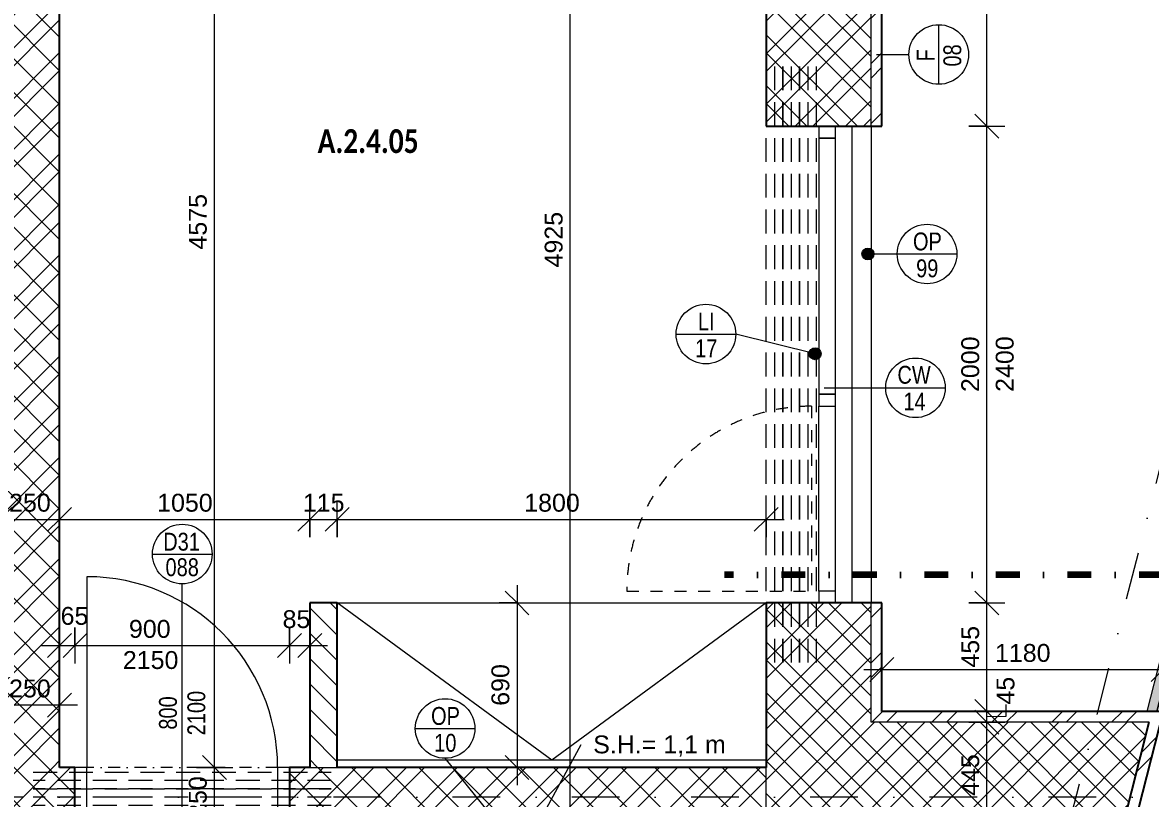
# Model space of a CAD drawing. Header units: millimetres. Extents: x -2533 to 40625, y -3604 to 14792.
# Drawn here: x 18940 to 23672, y 6845 to 10099 of the extents above; entities that cross this region are included whole.
import ezdxf

# ---------------------------------------------------------------- set-up
doc = ezdxf.new("R2010")
doc.units = ezdxf.units.MM
for name, pattern in [('HA_Dash_2mm-S1mm', [100, 50, -50]), ('HA_Dash_3mm-S1mm', [150, 100, -50]), ('HA_DashDot_10mm-S3mm', [500, 200, -150, 0, -150]), ('HA_DashDot_2_2mm-S0_6mm', [110, 50, -30, 0, -30]), ('HA_DashDot_6mm-S2mm', [300, 100, -100, 0, -100])]:
    doc.linetypes.add(name, pattern=pattern)
for name, color, linetype, lineweight in [('A-____-____-DIMS', 9, 'Continuous', 5), ('A-____-____-DIMS-50', 9, 'Continuous', 5), ('A-AREA-____-IDEN', 9, 'Continuous', 9), ('A-DOOR-____-IDEN', 9, 'Continuous', 9), ('A-DOOR-____-MCUT', 9, 'HA_DashDot_2_2mm-S0_6mm', 9), ('A-DOOR-____-OTLN', 9, 'Continuous', 9), ('A-DOOR-FRAM-MCUT', 9, 'Continuous', 9), ('A-FLOR-____-OTLN', 9, 'Continuous', 9), ('A-FLOR-HRAL-OTLN', 9, 'Continuous', 9), ('A-GENM-____-HDLN', 9, 'HA_Dash_3mm-S1mm', 9), ('A-GENM-____-IDEN', 9, 'Continuous', 9), ('A-GENM-____-OTLN', 9, 'Continuous', 9), ('A-GLAZ-CURT-MCUT', 9, 'Continuous', 5), ('A-GLAZ-CURT-OTLN', 9, 'Continuous', 5), ('A-GLAZ-CWMG-MCUT', 9, 'Continuous', 5), ('A-GLAZ-CWMG-OTLN', 9, 'Continuous', 5), ('A-WALL-____-IDEN', 9, 'Continuous', 9), ('A-WALL-____-MCUT', 9, 'Continuous', 9), ('A-WALL-____-PATT', 9, 'Continuous', 25), ('G-____-____-SYMB', 9, 'Continuous', 5), ('G-____-____-TEXT', 9, 'Continuous', 5), ('I-FURN-____-OTLN', 9, 'Continuous', 9), ('I-WALL-____-MCUT', 9, 'Continuous', 25), ('S-GRID-____-OTLN', 9, 'Continuous', 5)]:
    doc.layers.add(name, color=color, linetype=linetype, lineweight=lineweight)
doc.styles.add('Arial_1', font='arial.ttf', dxfattribs={"height": 75})
doc.styles.add('Arial_2', font='arial.ttf', dxfattribs={"width": 0.8, "height": 75})
doc.styles.add('Calibri_B', font='calibrib.ttf', dxfattribs={"width": 0.8, "height": 100})
doc.dimstyles.new('Inner_Dimensions', dxfattribs={"dimscale": 304.8, "dimtxt": 76.519455, "dimasz": 0.328084, "dimexe": 0.246063, "dimexo": 0.0625, "dimgap": 0.032808, "dimtad": 1, "dimdec": 0, "dimzin": 0, "dimdsep": 46, "dimtxsty": 'Arial_1', "dimblk1": 'OBLIQUE', "dimblk2": 'OBLIQUE', "dimsah": 1, "dimcen": 0.09, "dimdle": 0.246063, "dimazin": 0, "dimtfac": 1, "dimtdec": 4, "dimtix": 1, "dimtmove": 2, "dimatfit": 3, "dimfxl": 0.246063, "dimfxlon": 1, "dimtvp": 1, "dimtolj": 1, "dimtzin": 0, "dimlwd": 9, "dimlwe": 9, "dimarcsym": 2})
doc.dimstyles.new('Inner_Dimensions_1', dxfattribs={"dimscale": 304.8, "dimtxt": 76.519455, "dimasz": 0.328084, "dimexe": 0.246063, "dimexo": 0.0625, "dimgap": 0.032808, "dimtad": 1, "dimdec": 0, "dimzin": 0, "dimdsep": 46, "dimtxsty": 'Arial_1', "dimblk1": 'OBLIQUE', "dimblk2": 'OBLIQUE', "dimsah": 1, "dimcen": 0.09, "dimdle": 0.246063, "dimazin": 0, "dimtfac": 1, "dimtdec": 4, "dimtix": 1, "dimtmove": 0, "dimatfit": 3, "dimfxl": 0.246063, "dimfxlon": 1, "dimtvp": 1, "dimtolj": 1, "dimtzin": 0, "dimlwd": 9, "dimlwe": 9, "dimarcsym": 2})
doc.dimstyles.new('Inner_Dimensions_2', dxfattribs={"dimscale": 304.8, "dimtxt": 76.519455, "dimasz": 0.328084, "dimexe": 0.246063, "dimexo": 0.0625, "dimgap": 0.032808, "dimtad": 1, "dimdec": 0, "dimzin": 0, "dimdsep": 46, "dimtxsty": 'Arial_1', "dimblk1": 'OBLIQUE', "dimblk2": 'OBLIQUE', "dimsah": 1, "dimcen": 0.09, "dimdle": 0.246063, "dimazin": 0, "dimtfac": 1, "dimtdec": 4, "dimtix": 1, "dimtmove": 1, "dimatfit": 3, "dimfxl": 0.246063, "dimfxlon": 1, "dimtvp": 1, "dimtolj": 1, "dimtzin": 0, "dimlwd": 9, "dimlwe": 9, "dimarcsym": 2})
pattern_1 = [(45, (0, 0), (-106.066, 106.066), []), (45, (75, 0), (-106.066, 106.066), []), (315, (0, 0), (106.066, 106.066), []), (315, (75, 0), (106.066, 106.066), [])]
pattern_2 = [(45, (0, 0), (-106.066, 106.066), []), (45, (75, 0), (-106.066, 106.066), []), (315, (0, 0), (70.71068, 70.71068), [])]
pattern_3 = [(45, (0, 0), (-125.7236, 125.7236), []), (45, (0, 190.5), (-125.7236, 125.7236), [])]

# ---------------------------------------------------------------- blocks, each defined once
blk = doc.blocks.new('HA_DR_Single_Swing_Solid - In_BJ_800x2100-2215794-DSP_2NP-A')
at = {"layer": 'A-DOOR-____-MCUT'}
for p, q in [((-400, 125), (400, 125)), ((-400, -125), (400, -125))]:
    blk.add_line(p, q, dxfattribs=at)
at = {"layer": 'A-DOOR-____-OTLN', "lineweight": 5}
blk.add_line((400, -925), (400, -125), dxfattribs=at)
blk.add_arc((400, -125), 800, 180, 270, dxfattribs=at)
at = {"layer": 'A-DOOR-FRAM-MCUT'}
for p, q in [((-400, 125), (-450, 125)), ((-400, -125), (-400, 125)), ((450, 125), (400, 125)), ((400, 125), (400, -125)), ((-450, -125), (-400, -125)), ((400, -125), (450, -125))]:
    blk.add_line(p, q, dxfattribs=at)
blk = doc.blocks.new('Top Rail Type - Top Rail_Internal_-1473574-DSP_2NP-A')
at = {"layer": 'A-FLOR-HRAL-OTLN'}
for points in [[(22545, 11970), (24872, 11970), (24923.5, 12010), (22545, 12010), (22545, 11990)], [(23699.1, 7210), (24923.5, 12010), (24872, 11970), (23657.8, 7210), (23678.5, 7210)]]:
    blk.add_hatch(color=256, dxfattribs=at).paths.add_polyline_path(points)
for p, q in [((22545, 12010), (24923.5, 12010)), ((24923.5, 12010), (23699.1, 7210)), ((24872, 11970), (22545, 11970)), ((23657.8, 7210), (24872, 11970))]:
    blk.add_line(p, q, dxfattribs=at)
blk = doc.blocks.new('Top Rail Type - Top Rail_Internal_-V7-DSP_2NP-A')
at = {"layer": 'A-FLOR-HRAL-OTLN'}
for p, q in [((24923.5, 12010), (22545, 12010)), ((23699.1, 7210), (24923.5, 12010)), ((24872, 11970), (22545, 11970)), ((23657.8, 7210), (24872, 11970))]:
    blk.add_line(p, q, dxfattribs=at)
blk = doc.blocks.new('NAB_Šatní_skříň_ADNS - 660x2000xšířka-1903893-DSP_2NP-A')
at = {"layer": 'I-FURN-____-OTLN'}
for p, q in [((0, -660), (900, 0)), ((0, 0), (1800, 0)), ((900, 0), (1800, -660)), ((1800, -660), (0, -660))]:
    blk.add_line(p, q, dxfattribs=at)
blk = doc.blocks.new('Systémový panel - Sklo-1913333-DSP_2NP-A')
at = {"layer": 'A-GLAZ-CURT-MCUT'}
for p, q in [((537.5, 70), (-537.5, 70)), ((-537.5, 70), (-537.5, 0)), ((537.5, 0), (537.5, 70)), ((-537.5, 0), (537.5, 0))]:
    blk.add_line(p, q, dxfattribs=at)
blk = doc.blocks.new('Obdélníková příčel - 50x70mm EXT-1499828-DSP_2NP-A')
at = {"layer": 'A-GLAZ-CWMG-MCUT'}
for p, q in [((-50, 0), (0, 0)), ((-50, -70), (-50, 0)), ((0, 0), (0, -70)), ((0, -70), (-50, -70))]:
    blk.add_line(p, q, dxfattribs=at)
blk = doc.blocks.new('Obdélníková příčel - 50x70mm EXT-1499829-DSP_2NP-A')
at = {"layer": 'A-GLAZ-CWMG-MCUT'}
for p, q in [((0, 0), (-50, 0)), ((-50, 0), (-50, -70)), ((0, -70), (0, 0)), ((-50, -70), (0, -70))]:
    blk.add_line(p, q, dxfattribs=at)
blk = doc.blocks.new('ABMV_CW_Single_Swing_Generic - Ex_Glass_SKLOPNE-1550612-DSP_2NP-A')
at = {"layer": 'A-DOOR-____-OTLN', "linetype": 'HA_Dash_2mm-S1mm', "lineweight": 5}
for p in [(-387.5, -30), (387.5, -805)]:
    blk.add_line(p, (387.5, -30), dxfattribs=at)
blk.add_arc((387.5, -30), 775, 180, 270, dxfattribs=at)
blk = doc.blocks.new('Obdélníková příčel - 50x70mm EXT-1499825-DSP_2NP-A')
at = {"layer": 'A-GLAZ-CWMG-OTLN'}
for p, q in [((1980, 630), (2755, 630)), ((1980, 560), (2755, 560))]:
    blk.add_line(p, q, dxfattribs=at)
blk = doc.blocks.new('Obdélníková příčel - 50x70mm EXT-1499826-DSP_2NP-A')
at = {"layer": 'A-GLAZ-CWMG-MCUT'}
for p, q in [((-25, 0), (25, 0)), ((-25, -70), (-25, 0)), ((25, 0), (25, -70)), ((25, -70), (-25, -70))]:
    blk.add_line(p, q, dxfattribs=at)
blk = doc.blocks.new('TB_Porotherm KP7_1250mm - TB_Porotherm KP7_1250mm-1966492-DSP_2NP-A')
at = {"layer": 'A-GENM-____-HDLN'}
for p, q in [((-625, 35), (625, 35)), ((-625, 0), (625, 0)), ((625, -35), (-625, -35))]:
    blk.add_line(p, q, dxfattribs=at)
blk = doc.blocks.new('TB_Porotherm KP7_2500mm - TB_Porotherm KP7_2500mm-2000681-DSP_2NP-A')
at = {"layer": 'A-GENM-____-HDLN'}
for p, q in [((-1250, 35), (1250, 35)), ((-1250, 0), (1250, 0)), ((1250, -35), (-1250, -35))]:
    blk.add_line(p, q, dxfattribs=at)
blk = doc.blocks.new('DIMBLOCK12-DSP_2NP-A')
at = {"layer": 'A-____-____-DIMS-50', "lineweight": 9}
for p, q in [((18845, 7161.4), (18845, 7311.4)), ((19095, 7161.4), (19095, 7311.4)), ((18845, 7236.4), (18895, 7286.4)), ((19095, 7236.4), (19145, 7286.4)), ((18845, 7236.4), (18795, 7186.4)), ((19170, 7236.4), (18845, 7236.4)), ((18845, 7236.4), (18845, 7161.4)), ((19095, 7236.4), (19045, 7186.4)), ((19095, 7236.4), (19095, 7161.4))]:
    blk.add_line(p, q, dxfattribs=at)
at = {"layer": 'A-____-____-DIMS-50', "color": 0, "lineweight": 9, "insert": (18883.5, 7343.7), "char_height": 75, "width": 207.662, "attachment_point": 1, "line_spacing_factor": 0.941778, "style": 'Arial_1'}
blk.add_mtext('250', dxfattribs=at)
blk = doc.blocks.new('_Oblique')
at = {"color": 0, "linetype": 'ByBlock', "lineweight": -2}
blk.add_line((-0.5, -0.5), (0.5, 0.5), dxfattribs=at)
blk = doc.blocks.new('DIMBLOCK52-DSP_2NP-A')
at = {"layer": 'A-____-____-DIMS-50', "lineweight": 9}
for p, q in [((22985.6, 7165), (22935.6, 7215)), ((22910.6, 7165), (23060.6, 7165)), ((22985.6, 7165), (22910.6, 7165)), ((22985.6, 6645), (22985.6, 7165)), ((22985.6, 7165), (23035.6, 7115)), ((22985.6, 6720), (22935.6, 6770)), ((22910.6, 6720), (23060.6, 6720)), ((22985.6, 6720), (22910.6, 6720)), ((22985.6, 6720), (23035.6, 6670))]:
    blk.add_line(p, q, dxfattribs=at)
at = {"layer": 'A-____-____-DIMS-50', "color": 0, "lineweight": 9, "insert": (22878.2, 6856), "char_height": 75, "width": 207.662, "attachment_point": 1, "rotation": 90, "line_spacing_factor": 0.941778, "style": 'Arial_1'}
blk.add_mtext('445', dxfattribs=at)
blk = doc.blocks.new('DIMBLOCK53-DSP_2NP-A')
at = {"layer": 'A-____-____-DIMS-50', "lineweight": 9}
for p, q in [((22985.6, 7210), (22935.6, 7260)), ((22910.6, 7210), (23060.6, 7210)), ((22985.6, 7210), (22910.6, 7210)), ((22985.6, 7165), (22935.6, 7215)), ((22985.6, 7165), (22985.6, 7210)), ((22985.6, 7210), (23035.6, 7160)), ((23064.6, 7238.7), (23064.6, 7188.7)), ((22910.6, 7165), (23060.6, 7165)), ((22985.6, 7165), (22910.6, 7165)), ((23064.6, 7188.7), (22985.6, 7187.5)), ((22985.6, 7165), (23035.6, 7115))]:
    blk.add_line(p, q, dxfattribs=at)
at = {"layer": 'A-____-____-DIMS-50', "color": 0, "lineweight": 9, "insert": (23026.1, 7238.7), "char_height": 75, "width": 138.441, "attachment_point": 1, "rotation": 90, "line_spacing_factor": 0.941778, "style": 'Arial_1'}
blk.add_mtext('45', dxfattribs=at)
blk = doc.blocks.new('DIMBLOCK54-DSP_2NP-A')
at = {"layer": 'A-____-____-DIMS-50', "lineweight": 9}
for p, q in [((22985.6, 7665), (22935.6, 7715)), ((22910.6, 7665), (23060.6, 7665)), ((22985.6, 7665), (22910.6, 7665)), ((22985.6, 7210), (22985.6, 7665)), ((22985.6, 7665), (23035.6, 7615)), ((22985.6, 7210), (22935.6, 7260)), ((22910.6, 7210), (23060.6, 7210)), ((22985.6, 7210), (22910.6, 7210)), ((22985.6, 7210), (23035.6, 7160))]:
    blk.add_line(p, q, dxfattribs=at)
at = {"layer": 'A-____-____-DIMS-50', "color": 0, "lineweight": 9, "insert": (22878.2, 7393.7), "char_height": 75, "width": 207.662, "attachment_point": 1, "rotation": 90, "line_spacing_factor": 0.941778, "style": 'Arial_1'}
blk.add_mtext('455', dxfattribs=at)
blk = doc.blocks.new('DIMBLOCK55-DSP_2NP-A')
at = {"layer": 'A-____-____-DIMS-50', "lineweight": 9}
for p, q in [((22985.6, 9665), (22935.6, 9715)), ((22910.6, 9665), (23060.6, 9665)), ((22985.6, 9665), (22910.6, 9665)), ((22985.6, 7665), (22985.6, 9665)), ((22985.6, 9665), (23035.6, 9615)), ((22985.6, 7665), (22935.6, 7715)), ((22910.6, 7665), (23060.6, 7665)), ((22985.6, 7665), (22910.6, 7665)), ((22985.6, 7665), (23035.6, 7615))]:
    blk.add_line(p, q, dxfattribs=at)
at = {"layer": 'A-____-____-DIMS-50', "color": 0, "lineweight": 9, "insert": (22878.2, 8549.6), "char_height": 75, "width": 276.883, "attachment_point": 1, "rotation": 90, "line_spacing_factor": 0.941778, "style": 'Arial_1'}
blk.add_mtext('2000', dxfattribs=at)
blk = doc.blocks.new('DIMBLOCK56-DSP_2NP-A')
at = {"layer": 'A-____-____-DIMS-50', "lineweight": 9}
for p, q in [((22985.6, 12035), (22935.6, 12085)), ((22985.6, 9665), (22985.6, 12110)), ((22910.6, 12035), (23060.6, 12035)), ((22985.6, 12035), (22910.6, 12035)), ((22985.6, 12035), (23035.6, 11985)), ((22985.6, 9665), (22935.6, 9715)), ((22910.6, 9665), (23060.6, 9665)), ((22985.6, 9665), (22910.6, 9665)), ((22985.6, 9665), (23035.6, 9615))]:
    blk.add_line(p, q, dxfattribs=at)
at = {"layer": 'A-____-____-DIMS-50', "color": 0, "lineweight": 9, "insert": (22878.2, 10734.6), "char_height": 75, "width": 276.883, "attachment_point": 1, "rotation": 90, "line_spacing_factor": 0.941778, "style": 'Arial_1'}
blk.add_mtext('2370', dxfattribs=at)
blk = doc.blocks.new('DIMBLOCK80-DSP_2NP-A')
at = {"layer": 'A-____-____-DIMS-50', "lineweight": 9}
for p, q in [((21014.4, 7665), (20964.4, 7715)), ((21014.4, 7740), (21014.4, 6900)), ((20939.4, 7665), (21089.4, 7665)), ((21014.4, 7665), (20939.4, 7665)), ((21014.4, 7665), (21064.4, 7615)), ((21014.4, 6975), (20964.4, 7025)), ((21089.4, 6975), (20939.4, 6975)), ((21014.4, 6975), (21064.4, 6925)), ((21014.4, 6975), (21089.4, 6975))]:
    blk.add_line(p, q, dxfattribs=at)
at = {"layer": 'A-____-____-DIMS-50', "color": 0, "lineweight": 9, "insert": (20907, 7233.5), "char_height": 75, "width": 207.662, "attachment_point": 1, "rotation": 90, "line_spacing_factor": 0.941778, "style": 'Arial_1'}
blk.add_mtext('690', dxfattribs=at)
blk = doc.blocks.new('HA_TAG_Door_TypeMark_wDimensions - Scale50_Left with Bouble-921048-DSP_2NP-A')
at = {"layer": 'A-DOOR-____-IDEN'}
for p, q in [((-2.5, 22), (2.5, 22)), ((0, -5), (0, 19.5))]:
    blk.add_line(p, q, dxfattribs=at)
blk.add_circle((0, 22), 2.5, dxfattribs=at)
blk = doc.blocks.new('DIMBLOCK120-DSP_2NP-A')
at = {"layer": 'A-____-____-DIMS-50', "lineweight": 9}
for p, q in [((18845, 8090.4), (18845, 7940.4)), ((18845, 8015.4), (18845, 8090.4)), ((18845, 8015.4), (18895, 8065.4)), ((19095, 8090.4), (19095, 7940.4)), ((19095, 8015.4), (19095, 8090.4)), ((19095, 8015.4), (19145, 8065.4)), ((18845, 8015.4), (18795, 7965.4)), ((18845, 8015.4), (19095, 8015.4)), ((19095, 8015.4), (19045, 7965.4))]:
    blk.add_line(p, q, dxfattribs=at)
at = {"layer": 'A-____-____-DIMS-50', "color": 0, "lineweight": 9, "insert": (18883.5, 8122.8), "char_height": 75, "width": 207.662, "attachment_point": 1, "line_spacing_factor": 0.941778, "style": 'Arial_1'}
blk.add_mtext('250', dxfattribs=at)
blk = doc.blocks.new('DIMBLOCK121-DSP_2NP-A')
at = {"layer": 'A-____-____-DIMS-50', "lineweight": 9}
for p, q in [((19095, 8090.4), (19095, 7940.4)), ((19095, 8015.4), (19095, 8090.4)), ((19095, 8015.4), (19145, 8065.4)), ((20145, 7940.4), (20145, 8090.4)), ((20145, 8015.4), (20195, 8065.4)), ((19095, 8015.4), (19045, 7965.4)), ((19095, 8015.4), (20145, 8015.4)), ((20145, 8015.4), (20095, 7965.4)), ((20145, 8015.4), (20145, 7940.4))]:
    blk.add_line(p, q, dxfattribs=at)
at = {"layer": 'A-____-____-DIMS-50', "color": 0, "lineweight": 9, "insert": (19504.6, 8122.8), "char_height": 75, "width": 276.883, "attachment_point": 1, "line_spacing_factor": 0.941778, "style": 'Arial_1'}
blk.add_mtext('1050', dxfattribs=at)
blk = doc.blocks.new('DIMBLOCK122-DSP_2NP-A')
at = {"layer": 'A-____-____-DIMS-50', "lineweight": 9}
for p, q in [((20145, 7940.4), (20145, 8090.4)), ((20145, 8015.4), (20195, 8065.4)), ((20260, 7940.4), (20260, 8090.4)), ((20260, 8015.4), (20310, 8065.4)), ((20145, 8015.4), (20095, 7965.4)), ((20145, 8015.4), (20260, 8015.4)), ((20145, 8015.4), (20145, 7940.4)), ((20260, 8015.4), (20210, 7965.4)), ((20260, 8015.4), (20260, 7940.4))]:
    blk.add_line(p, q, dxfattribs=at)
at = {"layer": 'A-____-____-DIMS-50', "color": 0, "lineweight": 9, "insert": (20116, 8122.8), "char_height": 75, "width": 207.662, "attachment_point": 1, "line_spacing_factor": 0.941778, "style": 'Arial_1'}
blk.add_mtext('115', dxfattribs=at)
blk = doc.blocks.new('DIMBLOCK123-DSP_2NP-A')
at = {"layer": 'A-____-____-DIMS-50', "lineweight": 9}
for p, q in [((20260, 7940.4), (20260, 8090.4)), ((20260, 8015.4), (20310, 8065.4)), ((22060, 7940.4), (22060, 8090.4)), ((22060, 8015.4), (22110, 8065.4)), ((20260, 8015.4), (20210, 7965.4)), ((20260, 8015.4), (22135, 8015.4)), ((20260, 8015.4), (20260, 7940.4)), ((22060, 8015.4), (22010, 7965.4)), ((22060, 8015.4), (22060, 7940.4))]:
    blk.add_line(p, q, dxfattribs=at)
at = {"layer": 'A-____-____-DIMS-50', "color": 0, "lineweight": 9, "insert": (21044.6, 8122.8), "char_height": 75, "width": 276.883, "attachment_point": 1, "line_spacing_factor": 0.941778, "style": 'Arial_1'}
blk.add_mtext('1800', dxfattribs=at)
blk = doc.blocks.new('DIMBLOCK171-DSP_2NP-A')
at = {"layer": 'A-____-____-DIMS-50', "lineweight": 9}
for p, q in [((19745, 6975), (19695, 7025)), ((19670, 6975), (19820, 6975)), ((19745, 6975), (19670, 6975)), ((19745, 6725), (19745, 6975)), ((19745, 6975), (19795, 6925)), ((19745, 6725), (19695, 6775)), ((19670, 6725), (19820, 6725)), ((19745, 6725), (19670, 6725)), ((19745, 6725), (19795, 6675))]:
    blk.add_line(p, q, dxfattribs=at)
at = {"layer": 'A-____-____-DIMS-50', "color": 0, "lineweight": 9, "insert": (19637.6, 6763.5), "char_height": 75, "width": 207.662, "attachment_point": 1, "rotation": 90, "line_spacing_factor": 0.941778, "style": 'Arial_1'}
blk.add_mtext('250', dxfattribs=at)
blk = doc.blocks.new('DIMBLOCK172-DSP_2NP-A')
at = {"layer": 'A-____-____-DIMS-50', "lineweight": 9}
for p, q in [((19745, 11550), (19695, 11600)), ((19745, 6975), (19745, 11625)), ((19670, 11550), (19820, 11550)), ((19745, 11550), (19670, 11550)), ((19745, 11550), (19795, 11500)), ((19745, 6975), (19695, 7025)), ((19670, 6975), (19820, 6975)), ((19745, 6975), (19670, 6975)), ((19745, 6975), (19795, 6925))]:
    blk.add_line(p, q, dxfattribs=at)
at = {"layer": 'A-____-____-DIMS-50', "color": 0, "lineweight": 9, "insert": (19637.6, 9147.1), "char_height": 75, "width": 276.883, "attachment_point": 1, "rotation": 90, "line_spacing_factor": 0.941778, "style": 'Arial_1'}
blk.add_mtext('4575', dxfattribs=at)
blk = doc.blocks.new('HA_TAG_GM_Products - Generic-588599-DSP_2NP-A')
at = {"layer": 'A-GENM-____-IDEN'}
blk.add_line((-2.5, 0), (2.5, 0), dxfattribs=at)
blk.add_circle((0, 0), 2.5, dxfattribs=at)
blk = doc.blocks.new('HA_TAG_cWA - Default-922888-DSP_2NP-A')
at = {"layer": 'A-WALL-____-IDEN'}
blk.add_line((-2.5, 0), (2.5, 0), dxfattribs=at)
blk.add_circle((0, 0), 2.5, dxfattribs=at)
blk = doc.blocks.new('DIMBLOCK184-DSP_2NP-A')
at = {"layer": 'A-____-____-DIMS-50', "lineweight": 9}
for p, q in [((22545, 7460.5), (22545, 7310.5)), ((22545, 7385.5), (22545, 7460.5)), ((22545, 7385.5), (22595, 7435.5)), ((23724.9, 7310.5), (23724.9, 7460.5)), ((23724.9, 7385.5), (23774.9, 7435.5)), ((22470, 7385.5), (23799.9, 7385.5)), ((22545, 7385.5), (22495, 7335.5)), ((23724.9, 7385.5), (23674.9, 7335.5)), ((23724.9, 7385.5), (23724.9, 7310.5))]:
    blk.add_line(p, q, dxfattribs=at)
at = {"layer": 'A-____-____-DIMS-50', "color": 0, "lineweight": 9, "insert": (23019.6, 7492.9), "char_height": 75, "width": 276.883, "attachment_point": 1, "line_spacing_factor": 0.941778, "style": 'Arial_1'}
blk.add_mtext('1180', dxfattribs=at)
blk = doc.blocks.new('DIMBLOCK194-DSP_2NP-A')
at = {"layer": 'A-____-____-DIMS-50', "lineweight": 9}
for p, q in [((22556.5, -656.9), (25729.3, 11883.5)), ((25710.9, 11810.8), (25674.7, 11871.5)), ((25638.2, 11829.2), (25783.6, 11792.4)), ((25710.9, 11810.8), (25638.2, 11829.2)), ((25710.9, 11810.8), (25747.1, 11750.1)), ((22502.2, -565.8), (22647.6, -602.6)), ((22574.9, -584.2), (22502.2, -565.8)), ((22574.9, -584.2), (22538.7, -523.5)), ((22574.9, -584.2), (22611.1, -644.9))]:
    blk.add_line(p, q, dxfattribs=at)
at = {"layer": 'A-____-____-DIMS-50', "color": 0, "lineweight": 9, "insert": (24003.4, 5499.8), "char_height": 75, "width": 346.103, "attachment_point": 1, "rotation": 75.8021, "line_spacing_factor": 0.941778, "style": 'Arial_1'}
blk.add_mtext('12786', dxfattribs=at)
blk = doc.blocks.new('DIMBLOCK218-DSP_2NP-A')
at = {"layer": 'A-____-____-DIMS-50', "lineweight": 9}
for p, q in [((19095, 7561.4), (19095, 7411.4)), ((19095, 7486.4), (19095, 7561.4)), ((19095, 7486.4), (19145, 7536.4)), ((19160, 7561.4), (19160, 7411.4)), ((19160, 7486.4), (19160, 7561.4)), ((19160, 7486.4), (19210, 7536.4)), ((19020, 7486.4), (19160, 7486.4)), ((19095, 7486.4), (19045, 7436.4)), ((19160, 7486.4), (19110, 7436.4))]:
    blk.add_line(p, q, dxfattribs=at)
at = {"layer": 'A-____-____-DIMS-50', "color": 0, "lineweight": 9, "insert": (19099.7, 7648.3), "char_height": 75, "width": 138.441, "attachment_point": 1, "line_spacing_factor": 0.941778, "style": 'Arial_1'}
blk.add_mtext('65', dxfattribs=at)
blk = doc.blocks.new('DIMBLOCK219-DSP_2NP-A')
at = {"layer": 'A-____-____-DIMS-50', "lineweight": 9}
for p, q in [((19160, 7561.4), (19160, 7411.4)), ((19160, 7486.4), (19160, 7561.4)), ((19160, 7486.4), (19210, 7536.4)), ((20060, 7561.4), (20060, 7411.4)), ((20060, 7486.4), (20060, 7561.4)), ((20060, 7486.4), (20110, 7536.4)), ((19160, 7486.4), (19110, 7436.4)), ((19160, 7486.4), (20060, 7486.4)), ((20060, 7486.4), (20010, 7436.4))]:
    blk.add_line(p, q, dxfattribs=at)
at = {"layer": 'A-____-____-DIMS-50', "color": 0, "lineweight": 9, "insert": (19386.3, 7593.7), "char_height": 75, "width": 207.662, "attachment_point": 1, "line_spacing_factor": 0.941778, "style": 'Arial_1'}
blk.add_mtext('900', dxfattribs=at)
blk = doc.blocks.new('DIMBLOCK220-DSP_2NP-A')
at = {"layer": 'A-____-____-DIMS-50', "lineweight": 9}
for p, q in [((20060, 7561.4), (20060, 7411.4)), ((20060, 7486.4), (20060, 7561.4)), ((20060, 7486.4), (20110, 7536.4)), ((20145, 7561.4), (20145, 7411.4)), ((20145, 7486.4), (20145, 7561.4)), ((20145, 7486.4), (20195, 7536.4)), ((20060, 7486.4), (20010, 7436.4)), ((20060, 7486.4), (20220, 7486.4)), ((20145, 7486.4), (20095, 7436.4))]:
    blk.add_line(p, q, dxfattribs=at)
at = {"layer": 'A-____-____-DIMS-50', "color": 0, "lineweight": 9, "insert": (20030.8, 7634.6), "char_height": 75, "width": 138.441, "attachment_point": 1, "line_spacing_factor": 0.941778, "style": 'Arial_1'}
blk.add_mtext('85', dxfattribs=at)
blk = doc.blocks.new('DIMBLOCK238-DSP_2NP-A')
at = {"layer": 'A-____-____-DIMS-50', "lineweight": 9}
for p, q in [((21237.8, 11650), (21187.8, 11700)), ((21237.8, 6650), (21237.8, 11725)), ((21312.8, 11650), (21162.8, 11650)), ((21237.8, 11650), (21287.8, 11600)), ((21237.8, 11650), (21312.8, 11650)), ((21237.8, 6725), (21187.8, 6775)), ((21162.8, 6725), (21312.8, 6725)), ((21237.8, 6725), (21162.8, 6725)), ((21237.8, 6725), (21287.8, 6675))]:
    blk.add_line(p, q, dxfattribs=at)
at = {"layer": 'A-____-____-DIMS-50', "color": 0, "lineweight": 9, "insert": (21130.5, 9072.1), "char_height": 75, "width": 276.883, "attachment_point": 1, "rotation": 90, "line_spacing_factor": 0.941778, "style": 'Arial_1'}
blk.add_mtext('4925', dxfattribs=at)

msp = doc.modelspace()

# ---------------------------------------------------------------- hatches: boundary and pattern name
at = {"layer": 'A-GENM-____-IDEN'}
h = msp.add_hatch(color=256, dxfattribs=at)
edge = h.paths.add_edge_path()
edge.add_arc((22486.5, 9128.6), 25, 0, 360)
h = msp.add_hatch(color=256, dxfattribs=at)
edge = h.paths.add_edge_path()
edge.add_arc((22264.7, 8710), 25, 0, 360)
at = {"layer": 'A-WALL-____-PATT', "lineweight": 5}
h = msp.add_hatch(dxfattribs=at)
h.set_pattern_fill('FP_5', color=256, style=0, pattern_type=2)
h.set_pattern_definition(pattern_3)
h.paths.add_polyline_path([(22500, 7165), (22545, 7210), (22545, 7665), (22500, 7665), (22500, 7480.6)])
h.paths.add_polyline_path([(22545, 9665), (22545, 12035), (22500, 11990), (22500, 9665)])
h = msp.add_hatch(dxfattribs=at)
h.set_pattern_fill('FP_3', color=256, style=0, pattern_type=2)
h.set_pattern_definition(pattern_2)
h.paths.add_polyline_path([(19095, 6975), (19095, 11550), (18845, 11550), (18845, 6975)])
h = msp.add_hatch(dxfattribs=at)
h.set_pattern_fill('FP_2', color=256, style=0, pattern_type=2)
h.set_pattern_definition(pattern_1)
h.paths.add_polyline_path([(22500, 6725), (22500, 7665), (22060, 7665), (22060, 6725)])
h.paths.add_polyline_path([(22500, 9665), (22500, 11550), (22060, 11550), (22060, 9665)])
h = msp.add_hatch(dxfattribs=at)
h.set_pattern_fill('FP_1', color=256, style=0, pattern_type=2)
h.set_pattern_definition([(135, (0, 0), (-53.033, -53.033), [])])
h.paths.add_polyline_path([(20145, 6975), (20260, 6975), (20260, 7665), (20145, 7665), (20145, 7480.6)])
h = msp.add_hatch(dxfattribs=at)
h.set_pattern_fill('FP_5', color=256, style=0, pattern_type=2)
h.set_pattern_definition(pattern_3)
h.paths.add_polyline_path([(21990.4, 410), (22273, 1518), (22229.4, 1529.1), (21943.9, 410)])
h.paths.add_polyline_path([(22520.2, 2487), (23076.3, 4667.2), (23032.7, 4678.3), (22476.6, 2498.1)])
h.paths.add_polyline_path([(23230.8, 5272.8), (23724.9, 7210), (23678.5, 7210), (23187.2, 5283.9)])
h = msp.add_hatch(dxfattribs=at)
h.set_pattern_fill('FP_5', color=256, style=0, pattern_type=2)
h.set_pattern_definition(pattern_3)
h.paths.add_polyline_path([(22500, 7165), (23667, 7165), (23678.5, 7210), (22545, 7210)])
h = msp.add_hatch(dxfattribs=at)
h.set_pattern_fill('FP_2', color=256, style=0, pattern_type=2)
h.set_pattern_definition(pattern_1)
h.paths.add_polyline_path([(23554.8, 6725), (23667, 7165), (22500, 7165), (22500, 6725), (23100.7, 6725)])
h = msp.add_hatch(dxfattribs=at)
h.set_pattern_fill('FP_3', color=256, style=0, pattern_type=2)
h.set_pattern_definition(pattern_2)
h.paths.add_polyline_path([(15210, 6725), (17735, 6725), (17735, 6975), (12475, 6975), (12475, 6725), (13890, 6725)])
h.paths.add_polyline_path([(11275, 6725), (11475, 6725), (11475, 6975), (10940, 6975), (10940, 6725)])
h.paths.add_polyline_path([(18735, 6725), (19160, 6725), (19160, 6975), (18735, 6975)])
h.paths.add_polyline_path([(20219.1, 6725), (22060, 6725), (22060, 6975), (20060, 6975), (20060, 6725), (20104.1, 6725)])

# ---------------------------------------------------------------- linework, layer by layer
at = {"layer": 'A-FLOR-____-OTLN'}
for p, q in [((22420, 7665), (22420, 9665)), ((22500, 9665), (22500, 7665))]:
    msp.add_line(p, q, dxfattribs=at)
at = {"layer": 'A-GENM-____-IDEN'}
for p, q in [((22486.5, 9128.6), (22609.6, 9128.6)), ((22264.7, 8710), (21932.1, 8792.7)), ((21065.9, 6577), (20712.8, 7013.4))]:
    msp.add_line(p, q, dxfattribs=at)
for centre in [(22486.5, 9128.6), (22264.7, 8710)]:
    msp.add_circle(centre, 25, dxfattribs=at)
at = {"layer": 'A-WALL-____-IDEN'}
for p, q in [((22522.5, 9965.3), (22658.6, 9965.3)), ((22302.3, 8567.1), (22561, 8567.1))]:
    msp.add_line(p, q, dxfattribs=at)
at = {"layer": 'A-WALL-____-MCUT', "lineweight": 25}
for p, q in [((22545, 9665), (22545, 12035)), ((22060, 11550), (22060, 9665)), ((22060, 9665), (22545, 9665)), ((22545, 7665), (22060, 7665)), ((22060, 7665), (22060, 6975)), ((22545, 7210), (22545, 7665)), ((23724.9, 7210), (22545, 7210)), ((23724.9, 7210), (23230.8, 5272.8)), ((23554.8, 6725), (23667, 7165))]:
    msp.add_line(p, q, dxfattribs=at)
at = {"layer": 'A-WALL-____-MCUT'}
for p, q in [((22500, 9665), (22500, 11990)), ((22500, 7165), (22500, 7665)), ((23667, 7165), (22500, 7165)), ((20145, 6975), (20260, 6975)), ((22060, 6725), (22060, 6975))]:
    msp.add_line(p, q, dxfattribs=at)
at = {"layer": 'G-____-____-SYMB', "linetype": 'HA_DashDot_6mm-S2mm', "lineweight": 100}
msp.add_line((24924.2, 7783.3), (21885.1, 7783.3), dxfattribs=at)
at = {"layer": 'G-____-____-TEXT', "color": 10, "lineweight": 9}
msp.add_line((21031.8, 6608.5), (21284, 7071.6), dxfattribs=at)
at = {"layer": 'I-WALL-____-MCUT'}
for p, q in [((19095, 6975), (19095, 11550)), ((20260, 7665), (20145, 7665)), ((20145, 7665), (20145, 6975)), ((20260, 6975), (20260, 7665)), ((19160, 6975), (19095, 6975)), ((19160, 6725), (19160, 6975)), ((20145, 6975), (20060, 6975)), ((20060, 6975), (20060, 6725)), ((22060, 6975), (20260, 6975))]:
    msp.add_line(p, q, dxfattribs=at)
at = {"layer": 'S-GRID-____-OTLN', "linetype": 'HA_DashDot_10mm-S3mm', "lineweight": 9}
for p, q in [((21099.6, -2009.9), (24979, 13198.7)), ((24444.9, 6850), (-865.5, 6850))]:
    msp.add_line(p, q, dxfattribs=at)

# ---------------------------------------------------------------- block references
at = {"layer": 'A-DOOR-____-IDEN', "xscale": 49.99999999999998, "yscale": 49.99999999999998, "zscale": 49.99999999999998}
msp.add_blockref('HA_TAG_Door_TypeMark_wDimensions - Scale50_Left with Bouble-921048-DSP_2NP-A', (19610, 6770), dxfattribs=at)
at = {"layer": 'A-DOOR-____-OTLN'}
for name, p, rotation in [('ABMV_CW_Single_Swing_Generic - Ex_Glass_SKLOPNE-1550612-DSP_2NP-A', (22280, 8102.5), 269.9999999999996), ('HA_DR_Single_Swing_Solid - In_BJ_800x2100-2215794-DSP_2NP-A', (19610, 6850), 180)]:
    msp.add_blockref(name, p, dxfattribs=dict(at, rotation=rotation))
at = {"layer": 'A-FLOR-HRAL-OTLN'}
for name in ['Top Rail Type - Top Rail_Internal_-1473574-DSP_2NP-A', 'Top Rail Type - Top Rail_Internal_-V7-DSP_2NP-A']:
    msp.add_blockref(name, (0, 0), dxfattribs=at)
at = {"layer": 'A-GENM-____-IDEN', "xscale": 49.99999999999998, "yscale": 49.99999999999998, "zscale": 49.99999999999998}
for p in [(22734.6, 9128.6), (21807.1, 8792.7), (20712.8, 7138.4)]:
    msp.add_blockref('HA_TAG_GM_Products - Generic-588599-DSP_2NP-A', p, dxfattribs=at)
at = {"layer": 'A-GENM-____-OTLN'}
for name, p, rotation in [('TB_Porotherm KP7_2500mm - TB_Porotherm KP7_2500mm-2000681-DSP_2NP-A', (22095, 8665), 270.0000000000001), ('TB_Porotherm KP7_2500mm - TB_Porotherm KP7_2500mm-2000681-DSP_2NP-A', (22165, 8665), 270.0000000000001), ('TB_Porotherm KP7_2500mm - TB_Porotherm KP7_2500mm-2000681-DSP_2NP-A', (22235, 8665), 270.0000000000001), ('TB_Porotherm KP7_1250mm - TB_Porotherm KP7_1250mm-1966492-DSP_2NP-A', (19610, 6920), 180), ('TB_Porotherm KP7_1250mm - TB_Porotherm KP7_1250mm-1966492-DSP_2NP-A', (19610, 6850), 180)]:
    msp.add_blockref(name, p, dxfattribs=dict(at, rotation=rotation))
at = {"layer": 'A-GLAZ-CURT-OTLN', "rotation": 269.9999999999996}
msp.add_blockref('Systémový panel - Sklo-1913333-DSP_2NP-A', (22280, 9077.5), dxfattribs=at)
at = {"layer": 'A-GLAZ-CWMG-OTLN'}
for name, p, rotation in [('Obdélníková příčel - 50x70mm EXT-1499829-DSP_2NP-A', (22280, 9665), 89.99999999999962), ('Obdélníková příčel - 50x70mm EXT-1499825-DSP_2NP-A', (22910, 5735), 89.9999999999999)]:
    msp.add_blockref(name, p, dxfattribs=dict(at, rotation=rotation))
at = {"layer": 'A-GLAZ-CWMG-OTLN', "extrusion": (0, 0, -1), "rotation": 270.0000000000003}
for name, p in [('Obdélníková příčel - 50x70mm EXT-1499826-DSP_2NP-A', (-22280, 8515)), ('Obdélníková příčel - 50x70mm EXT-1499828-DSP_2NP-A', (-22280, 7665))]:
    msp.add_blockref(name, p, dxfattribs=at)
at = {"layer": 'A-WALL-____-IDEN', "xscale": 49.99999999999998, "yscale": 49.99999999999998, "zscale": 49.99999999999998, "rotation": 89.99999999999991}
msp.add_blockref('HA_TAG_cWA - Default-922888-DSP_2NP-A', (22783.6, 9965.3), dxfattribs=at)
at = {"layer": 'A-WALL-____-IDEN', "xscale": 49.99999999999998, "yscale": 49.99999999999998, "zscale": 49.99999999999998}
msp.add_blockref('HA_TAG_cWA - Default-922888-DSP_2NP-A', (22686, 8567.1), dxfattribs=at)
at = {"layer": 'I-FURN-____-OTLN', "rotation": 180}
msp.add_blockref('NAB_Šatní_skříň_ADNS - 660x2000xšířka-1903893-DSP_2NP-A', (22060, 7005), dxfattribs=at)

# ---------------------------------------------------------------- texts
at = {"layer": 'A-AREA-____-IDEN', "lineweight": 5, "insert": (20177.8, 9651.9), "char_height": 100, "width": 525.907, "attachment_point": 1, "style": 'Calibri_B'}
msp.add_mtext('A.2.4.05', dxfattribs=at)
at = {"layer": 'A-DOOR-____-IDEN', "lineweight": 5, "char_height": 75, "attachment_point": 1}
for s, insert, width, style in [('D31', (19530.2, 7959.4), 189.198, 'Arial_2'), ('088', (19539.8, 7852.3), 173.164, 'Arial_2'), ('2150', (19360.8, 7463), 288.607, 'Arial_1')]:
    msp.add_mtext(s, dxfattribs=dict(at, insert=insert, width=width, style=style))
at = {"layer": 'A-DOOR-____-IDEN', "lineweight": 5, "char_height": 75, "attachment_point": 1, "rotation": 90, "style": 'Arial_2'}
for s, insert, width in [('2100', (19631.5, 7109.8), 230.886), ('800', (19512.4, 7133.6), 173.164)]:
    msp.add_mtext(s, dxfattribs=dict(at, insert=insert, width=width))
at = {"layer": 'A-GENM-____-IDEN', "lineweight": 5, "char_height": 75, "attachment_point": 1, "style": 'Arial_2'}
for s, insert, width in [('OP', (22675.6, 9218.7), 147.51), ('99', (22688.8, 9105.9), 115.443), ('LI', (21773.3, 8882.8), 86.582), ('17', (21761.3, 8770.1), 115.443), ('OP', (20653.8, 7228.5), 147.51), ('10', (20667, 7115.8), 115.443)]:
    msp.add_mtext(s, dxfattribs=dict(at, insert=insert, width=width))
at = {"layer": 'A-WALL-____-IDEN', "lineweight": 5, "char_height": 75, "attachment_point": 1, "rotation": 90}
for s, insert, width, style in [('08', (22803.1, 9914.9), 115.443, 'Arial_2'), ('F', (22691.3, 9936.1), 64.135, 'Arial_2'), ('2400', (23022.8, 8550.3), 288.607, 'Arial_1')]:
    msp.add_mtext(s, dxfattribs=dict(at, insert=insert, width=width, style=style))
at = {"layer": 'A-WALL-____-IDEN', "lineweight": 5, "char_height": 75, "attachment_point": 1, "style": 'Arial_2'}
for s, insert, width in [('CW', (22610.4, 8659.4), 176.371), ('14', (22635.6, 8547.6), 115.443)]:
    msp.add_mtext(s, dxfattribs=dict(at, insert=insert, width=width))
at = {"layer": 'G-____-____-TEXT', "color": 7, "lineweight": 9, "insert": (21334, 7109.1), "char_height": 75, "width": 685.443, "attachment_point": 1, "style": 'Arial_1'}
msp.add_mtext('S.H.= 1,1 m', dxfattribs=at)

# ---------------------------------------------------------------- dimensions: what is measured, and where the dimension line sits
at = {"layer": 'A-____-____-DIMS', "lineweight": 9}
for base, p1, p2, angle, override, picture, middle in [((22985.6, 12035), (22910.6, 9665), (22910.6, 12035), 90, {"dimpost": '<>', "dimfxl": 2370}, 'DIMBLOCK56-DSP_2NP-A', (22937.3, 10850)), ((25710.9, 11810.8), (22502.2, -565.8), (25638.2, 11829.2), 75.8021, {"dimpost": '<>', "dimfxl": 12785.542776}, 'DIMBLOCK194-DSP_2NP-A', (24096.1, 5625.1)), ((21237.8, 11650), (21162.8, 6725), (21312.8, 11650), 90, {"dimpost": '<>', "dimfxl": 4927.283734}, 'DIMBLOCK238-DSP_2NP-A', (21189.5, 9187.5)), ((19745, 11550), (19670, 6975), (19670, 11550), 90, {"dimpost": '<>', "dimfxl": 4575}, 'DIMBLOCK172-DSP_2NP-A', (19696.9, 9262.5)), ((22985.6, 9665), (22910.6, 7665), (22910.6, 9665), 90, {"dimpost": '<>', "dimfxl": 2000}, 'DIMBLOCK55-DSP_2NP-A', (22937.3, 8665)), ((21014.4, 6975), (20939.4, 7665), (21089.4, 6975), 90, {"dimpost": '<>', "dimfxl": 706.116138}, 'DIMBLOCK80-DSP_2NP-A', (20966.1, 7320)), ((22985.6, 7165), (22910.6, 6720), (22910.6, 7165), 90, {"dimpost": '<>', "dimfxl": 445}, 'DIMBLOCK52-DSP_2NP-A', (22937.4, 6942.5)), ((19745, 6975), (19670, 6725), (19670, 6975), 90, {"dimpost": '<>', "dimfxl": 250}, 'DIMBLOCK171-DSP_2NP-A', (19696.7, 6850))]:
    dim = msp.add_linear_dim(base=base, p1=p1, p2=p2, angle=angle, dimstyle='Inner_Dimensions_1', override=override, dxfattribs=at)
    dim.commit()
    dim.dimension.update_dxf_attribs({"geometry": picture, "text_midpoint": middle})
for base, p1, p2, override, picture, middle in [((19095, 8015.4), (18845, 8090.4), (19095, 8090.4), {"dimpost": '<>', "dimfxl": 250}, 'DIMBLOCK120-DSP_2NP-A', (18970, 8063.7)), ((20145, 8015.4), (19095, 8090.4), (20145, 7940.4), {"dimpost": '<>', "dimfxl": 1060.660172}, 'DIMBLOCK121-DSP_2NP-A', (19620, 8063.7)), ((20260, 8015.4), (20145, 7940.4), (20260, 7940.4), {"dimpost": '<>', "dimfxl": 115}, 'DIMBLOCK122-DSP_2NP-A', (20202.5, 8063.7)), ((22060, 8015.4), (20260, 7940.4), (22060, 7940.4), {"dimpost": '<>', "dimfxl": 1800}, 'DIMBLOCK123-DSP_2NP-A', (21160, 8063.7)), ((23724.9, 7385.5), (22545, 7460.5), (23724.9, 7310.5), {"dimpost": '<>', "dimfxl": 1189.414659}, 'DIMBLOCK184-DSP_2NP-A', (23135, 7433.8)), ((18845, 7236.4), (19095, 7161.4), (18845, 7161.4), {"dimpost": '<>', "dimfxl": 250}, 'DIMBLOCK12-DSP_2NP-A', (18970, 7284.6))]:
    dim = msp.add_linear_dim(base=base, p1=p1, p2=p2, dimstyle='Inner_Dimensions_1', override=override, dxfattribs=at)
    dim.commit()
    dim.dimension.update_dxf_attribs({"geometry": picture, "text_midpoint": middle})
for base, p1, p2, dimstyle, override, picture, middle in [((22985.6, 7665), (22910.6, 7210), (22910.6, 7665), 'Inner_Dimensions', {"dimpost": '<>', "dimfxl": 455}, 'DIMBLOCK54-DSP_2NP-A', (22928.2, 7497.5)), ((22985.6, 7210), (22910.6, 7165), (22910.6, 7210), 'Inner_Dimensions_2', {"dimpost": '<>', "dimfxl": 45}, 'DIMBLOCK53-DSP_2NP-A', (23076.1, 7307.9))]:
    dim = msp.add_linear_dim(base=base, p1=p1, p2=p2, angle=90, dimstyle=dimstyle, override=override, dxfattribs=at)
    dim.commit()
    dim.dimension.update_dxf_attribs({"geometry": picture, "text_midpoint": middle, "dimtype": 160, "text_rotation": 90})
for base, p1, p2, override, picture, middle in [((19160, 7486.4), (19095, 7561.4), (19160, 7561.4), {"dimpost": '<>', "dimfxl": 65}, 'DIMBLOCK218-DSP_2NP-A', (19168.9, 7598.3)), ((20145, 7486.4), (20060, 7561.4), (20145, 7561.4), {"dimpost": '<>', "dimfxl": 85}, 'DIMBLOCK220-DSP_2NP-A', (20100, 7584.6)), ((20060, 7486.4), (19160, 7561.4), (20060, 7561.4), {"dimpost": '<>', "dimfxl": 900}, 'DIMBLOCK219-DSP_2NP-A', (19490.1, 7543.7))]:
    dim = msp.add_linear_dim(base=base, p1=p1, p2=p2, dimstyle='Inner_Dimensions', override=override, dxfattribs=at)
    dim.commit()
    dim.dimension.update_dxf_attribs({"geometry": picture, "text_midpoint": middle, "dimtype": 160})

doc.saveas('drawing.dxf')
